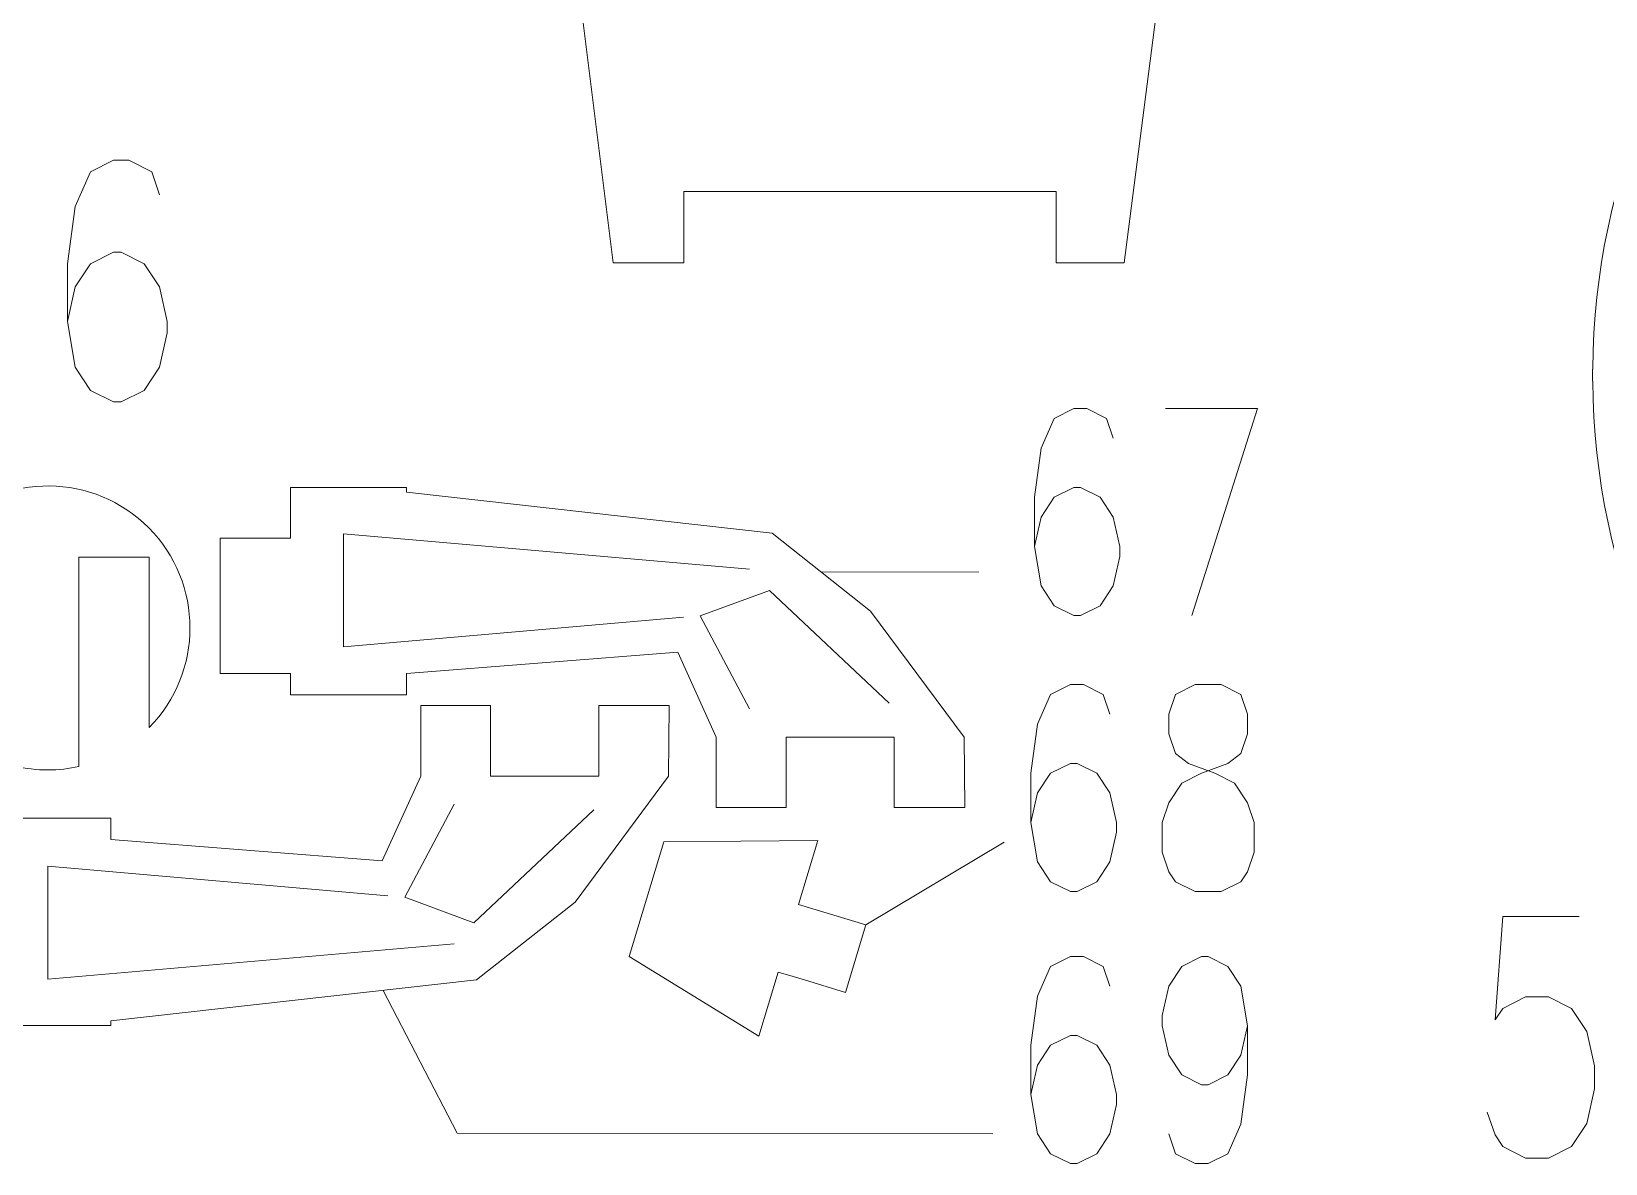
# Model space of a CAD drawing. Header units: inches. Extents: x -6.9 to 6.9, y -5.3 to 5.3.
# Drawn here: x -5.024 to -2.118, y -5.315 to -3.225 of the extents above; entities that cross this region are included whole.
import ezdxf

# ---------------------------------------------------------------- set-up
doc = ezdxf.new("R2010")
doc.units = ezdxf.units.IN
doc.header["$MEASUREMENT"] = 0
doc.layers.add('Layer 1', color=7, linetype='Continuous')

msp = doc.modelspace()

# ---------------------------------------------------------------- linework, layer by layer
at = {"layer": 'Layer 1', "lineweight": 9}
for points, knots in [([(-3.6097, -3.5202), (-3.6097, -3.5202), (-3.8202, -3.5202), (-3.8202, -3.5202), (-3.8202, -3.5202), (-3.8202, -3.5642), (-3.8198, -3.608), (-3.8198, -3.6517), (-3.8198, -3.6517), (-3.8198, -3.6517), (-3.9502, -3.6517), (-3.9502, -3.6517), (-3.9502, -3.6517), (-3.9502, -3.6517), (-4.095, -2.4944), (-4.095, -2.4944), (-4.095, -2.4944), (-4.095, -2.4944), (-4.1942, -2.5069), (-4.1942, -2.5069), (-4.1942, -2.5069), (-4.1942, -2.5069), (-4.2277, -2.4808), (-4.2277, -2.4808), (-4.2277, -2.4808), (-4.2277, -2.4808), (-4.2823, -2.0442), (-4.2823, -2.0442), (-4.2823, -2.0442), (-4.2823, -2.0442), (-4.2563, -2.0107), (-4.2563, -2.0107), (-4.2563, -2.0107), (-4.2563, -2.0107), (-4.1572, -1.9983), (-4.1572, -1.9983), (-4.1572, -1.9983), (-4.1572, -1.9983), (-4.2627, -1.1557), (-4.2627, -1.1557), (-4.2627, -1.1557), (-4.2627, -1.1557), (-4.3619, -1.1681), (-4.3619, -1.1681), (-4.3619, -1.1681), (-4.3619, -1.1681), (-4.3954, -1.1421), (-4.3954, -1.1421), (-4.3954, -1.1421), (-4.3954, -1.1421), (-4.45, -0.7055), (-4.45, -0.7055), (-4.45, -0.7055), (-4.45, -0.7055), (-4.424, -0.672), (-4.424, -0.672), (-4.424, -0.672), (-4.424, -0.672), (-4.3248, -0.6596), (-4.3248, -0.6596), (-4.3248, -0.6596), (-4.3248, -0.6596), (-4.4538, 0.3712), (-4.4538, 0.3712), (-4.4538, 0.3712), (-4.4538, 0.3712), (-4.3464, 0.495), (-4.3464, 0.495), (-4.3464, 0.495), (-4.3464, 0.495), (-4.2196, 0.495), (-4.2196, 0.495)], [0, 0, 0, 0, 0.052632, 0.052632, 0.052632, 0.052632, 0.105263, 0.105263, 0.105263, 0.105263, 0.157895, 0.157895, 0.157895, 0.157895, 0.210526, 0.210526, 0.210526, 0.210526, 0.263158, 0.263158, 0.263158, 0.263158, 0.315789, 0.315789, 0.315789, 0.315789, 0.368421, 0.368421, 0.368421, 0.368421, 0.421053, 0.421053, 0.421053, 0.421053, 0.473684, 0.473684, 0.473684, 0.473684, 0.526316, 0.526316, 0.526316, 0.526316, 0.578947, 0.578947, 0.578947, 0.578947, 0.631579, 0.631579, 0.631579, 0.631579, 0.684211, 0.684211, 0.684211, 0.684211, 0.736842, 0.736842, 0.736842, 0.736842, 0.789474, 0.789474, 0.789474, 0.789474, 0.842105, 0.842105, 0.842105, 0.842105, 0.894737, 0.894737, 0.894737, 0.894737, 1, 1, 1, 1]), ([(-2.7235, 0.495), (-2.7235, 0.495), (-2.5958, 0.495), (-2.5958, 0.495), (-2.5958, 0.495), (-2.5958, 0.495), (-2.4887, 0.3712), (-2.4887, 0.3712), (-2.4887, 0.3712), (-2.4887, 0.3712), (-2.6215, -0.6601), (-2.6215, -0.6601), (-2.6215, -0.6601), (-2.6215, -0.6601), (-2.5266, -0.672), (-2.5266, -0.672), (-2.5266, -0.672), (-2.5266, -0.672), (-2.5006, -0.7055), (-2.5006, -0.7055), (-2.5006, -0.7055), (-2.5006, -0.7055), (-2.5553, -1.1421), (-2.5553, -1.1421), (-2.5553, -1.1421), (-2.5553, -1.1421), (-2.5888, -1.1681), (-2.5888, -1.1681), (-2.5888, -1.1681), (-2.5888, -1.1681), (-2.6853, -1.156), (-2.6853, -1.156), (-2.6853, -1.156), (-2.6853, -1.156), (-2.7938, -1.9983), (-2.7938, -1.9983), (-2.7938, -1.9983), (-2.7938, -1.9983), (-2.6666, -2.0142), (-2.6666, -2.0142), (-2.6666, -2.0142), (-2.6666, -2.0142), (-2.6953, -2.243), (-2.6953, -2.243), (-2.6953, -2.243), (-2.6953, -2.243), (-2.3055, -2.2919), (-2.3055, -2.2919), (-2.3055, -2.2919), (-2.3055, -2.2919), (-2.3055, -2.3649), (-2.3055, -2.3649), (-2.3055, -2.3649), (-2.3055, -2.3649), (-2.1748, -2.3649), (-2.1748, -2.3649), (-2.1748, -2.3649), (-2.1748, -2.3649), (-2.1748, -2.5096), (-2.1748, -2.5096), (-2.1748, -2.5096), (-2.1748, -2.5096), (-2.3055, -2.5096), (-2.3055, -2.5096), (-2.3055, -2.5096), (-2.3055, -2.5096), (-2.7221, -2.4574), (-2.7221, -2.4574), (-2.7221, -2.4574), (-2.7221, -2.4574), (-2.725, -2.4806), (-2.725, -2.4806), (-2.725, -2.4806), (-2.725, -2.4806), (-2.7585, -2.5066), (-2.7585, -2.5066), (-2.7585, -2.5066), (-2.7585, -2.5066), (-2.8576, -2.4942), (-2.8576, -2.4942), (-2.8576, -2.4942), (-2.8576, -2.4942), (-3.0067, -3.6517), (-3.0067, -3.6517), (-3.0067, -3.6517), (-3.0067, -3.6517), (-3.1327, -3.6517), (-3.1327, -3.6517), (-3.1327, -3.6517), (-3.1327, -3.6517), (-3.1327, -3.5202), (-3.1327, -3.5202), (-3.1327, -3.5202), (-3.1327, -3.5202), (-3.3431, -3.5202), (-3.3431, -3.5202)], [0, 0, 0, 0, 0.04, 0.04, 0.04, 0.04, 0.08, 0.08, 0.08, 0.08, 0.12, 0.12, 0.12, 0.12, 0.16, 0.16, 0.16, 0.16, 0.2, 0.2, 0.2, 0.2, 0.24, 0.24, 0.24, 0.24, 0.28, 0.28, 0.28, 0.28, 0.32, 0.32, 0.32, 0.32, 0.36, 0.36, 0.36, 0.36, 0.4, 0.4, 0.4, 0.4, 0.44, 0.44, 0.44, 0.44, 0.48, 0.48, 0.48, 0.48, 0.52, 0.52, 0.52, 0.52, 0.56, 0.56, 0.56, 0.56, 0.6, 0.6, 0.6, 0.6, 0.64, 0.64, 0.64, 0.64, 0.68, 0.68, 0.68, 0.68, 0.72, 0.72, 0.72, 0.72, 0.76, 0.76, 0.76, 0.76, 0.8, 0.8, 0.8, 0.8, 0.84, 0.84, 0.84, 0.84, 0.88, 0.88, 0.88, 0.88, 0.92, 0.92, 0.92, 0.92, 1, 1, 1, 1]), ([(-5.0549, -4.3776), (-5.0549, -4.3776), (-5.0549, -4.5809), (-5.0549, -4.5809), (-5.0549, -4.5809), (-5.0352, -4.5856), (-5.0151, -4.5882), (-4.994, -4.5882), (-4.994, -4.5882), (-4.9743, -4.5882), (-4.9554, -4.5859), (-4.9369, -4.5818), (-4.9369, -4.5818), (-4.9369, -4.5818), (-4.9369, -4.1956), (-4.9369, -4.1956), (-4.9369, -4.1956), (-4.9369, -4.1956), (-4.8069, -4.1956), (-4.8069, -4.1956), (-4.8069, -4.1956), (-4.8069, -4.1956), (-4.8069, -4.5097), (-4.8069, -4.5097), (-4.8069, -4.5097), (-4.7064, -4.4073), (-4.7068, -4.2431), (-4.8078, -4.1413), (-4.8078, -4.1413), (-4.9089, -4.0394), (-5.0731, -4.0377), (-5.1763, -4.1375), (-5.1763, -4.1375), (-5.2794, -4.2373), (-5.2834, -4.4012), (-5.1849, -4.5056), (-5.1849, -4.5056), (-5.1849, -4.5056), (-5.1849, -4.1956), (-5.1849, -4.1956), (-5.1849, -4.1956), (-5.1849, -4.1956), (-5.0549, -4.1956), (-5.0549, -4.1956), (-5.0549, -4.1956), (-5.0549, -4.1956), (-5.0549, -4.3555), (-5.0549, -4.3555)], [0, 0, 0, 0, 0.076923, 0.076923, 0.076923, 0.076923, 0.153846, 0.153846, 0.153846, 0.153846, 0.230769, 0.230769, 0.230769, 0.230769, 0.307692, 0.307692, 0.307692, 0.307692, 0.384615, 0.384615, 0.384615, 0.384615, 0.461538, 0.461538, 0.461538, 0.461538, 0.538462, 0.538462, 0.538462, 0.538462, 0.615385, 0.615385, 0.615385, 0.615385, 0.692308, 0.692308, 0.692308, 0.692308, 0.769231, 0.769231, 0.769231, 0.769231, 0.846154, 0.846154, 0.846154, 0.846154, 1, 1, 1, 1]), ([(-4.6224, -4.4103), (-4.6224, -4.4103), (-4.6763, -4.4103), (-4.6763, -4.4103), (-4.6763, -4.4103), (-4.6763, -4.4103), (-4.6763, -4.1603), (-4.6763, -4.1603), (-4.6763, -4.1603), (-4.6763, -4.1603), (-4.5463, -4.1603), (-4.5463, -4.1603), (-4.5463, -4.1603), (-4.5463, -4.1603), (-4.5463, -4.067), (-4.5463, -4.067), (-4.5463, -4.067), (-4.5463, -4.067), (-4.3321, -4.067), (-4.3321, -4.067), (-4.3321, -4.067), (-4.3321, -4.067), (-4.3321, -4.0752), (-4.3321, -4.0752), (-4.3321, -4.0752), (-4.3321, -4.0752), (-3.657, -4.1509), (-3.657, -4.1509), (-3.657, -4.1509), (-3.657, -4.1509), (-3.4752, -4.2948), (-3.4752, -4.2948), (-3.4752, -4.2948), (-3.4752, -4.2948), (-3.3024, -4.5274), (-3.3024, -4.5274), (-3.3024, -4.5274), (-3.3024, -4.5274), (-3.3013, -4.6577), (-3.3013, -4.6577), (-3.3013, -4.6577), (-3.3013, -4.6577), (-3.4314, -4.6577), (-3.4314, -4.6577), (-3.4314, -4.6577), (-3.4314, -4.6577), (-3.4314, -4.5274), (-3.4314, -4.5274), (-3.4314, -4.5274), (-3.4314, -4.5274), (-3.5201, -4.5274), (-3.5201, -4.5274)], [0, 0, 0, 0, 0.071429, 0.071429, 0.071429, 0.071429, 0.142857, 0.142857, 0.142857, 0.142857, 0.214286, 0.214286, 0.214286, 0.214286, 0.285714, 0.285714, 0.285714, 0.285714, 0.357143, 0.357143, 0.357143, 0.357143, 0.428571, 0.428571, 0.428571, 0.428571, 0.5, 0.5, 0.5, 0.5, 0.571429, 0.571429, 0.571429, 0.571429, 0.642857, 0.642857, 0.642857, 0.642857, 0.714286, 0.714286, 0.714286, 0.714286, 0.785714, 0.785714, 0.785714, 0.785714, 0.857143, 0.857143, 0.857143, 0.857143, 1, 1, 1, 1]), ([(-3.5423, -4.5274), (-3.5423, -4.5274), (-3.631, -4.5274), (-3.631, -4.5274), (-3.631, -4.5274), (-3.631, -4.5274), (-3.631, -4.6577), (-3.631, -4.6577), (-3.631, -4.6577), (-3.631, -4.6577), (-3.7599, -4.6577), (-3.7599, -4.6577), (-3.7599, -4.6577), (-3.7599, -4.6577), (-3.7599, -4.5274), (-3.7599, -4.5274), (-3.7599, -4.5274), (-3.7599, -4.5274), (-3.8311, -4.3709), (-3.8311, -4.3709), (-3.8311, -4.3709), (-3.8311, -4.3709), (-4.3321, -4.4103), (-4.3321, -4.4103), (-4.3321, -4.4103), (-4.3321, -4.4103), (-4.3321, -4.4495), (-4.3321, -4.4495), (-4.3321, -4.4495), (-4.3321, -4.4495), (-4.5463, -4.4495), (-4.5463, -4.4495), (-4.5463, -4.4495), (-4.5463, -4.4495), (-4.5463, -4.4103), (-4.5463, -4.4103), (-4.5463, -4.4103), (-4.5463, -4.4103), (-4.6003, -4.4103), (-4.6003, -4.4103)], [0, 0, 0, 0, 0.090909, 0.090909, 0.090909, 0.090909, 0.181818, 0.181818, 0.181818, 0.181818, 0.272727, 0.272727, 0.272727, 0.272727, 0.363636, 0.363636, 0.363636, 0.363636, 0.454545, 0.454545, 0.454545, 0.454545, 0.545455, 0.545455, 0.545455, 0.545455, 0.636364, 0.636364, 0.636364, 0.636364, 0.727273, 0.727273, 0.727273, 0.727273, 0.818182, 0.818182, 0.818182, 0.818182, 1, 1, 1, 1]), ([(-4.0768, -4.5994), (-4.0768, -4.5994), (-4.1766, -4.5994), (-4.1766, -4.5994), (-4.1766, -4.5994), (-4.1766, -4.5994), (-4.1766, -4.4691), (-4.1766, -4.4691), (-4.1766, -4.4691), (-4.1766, -4.4691), (-4.3055, -4.4691), (-4.3055, -4.4691), (-4.3055, -4.4691), (-4.3055, -4.4691), (-4.3055, -4.5994), (-4.3055, -4.5994), (-4.3055, -4.5994), (-4.3055, -4.5994), (-4.3767, -4.7559), (-4.3767, -4.7559), (-4.3767, -4.7559), (-4.3767, -4.7559), (-4.8777, -4.7165), (-4.8777, -4.7165), (-4.8777, -4.7165), (-4.8777, -4.7165), (-4.8777, -4.6773), (-4.8777, -4.6773), (-4.8777, -4.6773), (-4.8777, -4.6773), (-5.092, -4.6773), (-5.092, -4.6773), (-5.092, -4.6773), (-5.092, -4.6773), (-5.092, -4.7165), (-5.092, -4.7165), (-5.092, -4.7165), (-5.092, -4.7165), (-5.222, -4.7165), (-5.222, -4.7165), (-5.222, -4.7165), (-5.222, -4.7165), (-5.222, -4.9665), (-5.222, -4.9665), (-5.222, -4.9665), (-5.222, -4.9665), (-5.163, -4.9665), (-5.163, -4.9665)], [0, 0, 0, 0, 0.076923, 0.076923, 0.076923, 0.076923, 0.153846, 0.153846, 0.153846, 0.153846, 0.230769, 0.230769, 0.230769, 0.230769, 0.307692, 0.307692, 0.307692, 0.307692, 0.384615, 0.384615, 0.384615, 0.384615, 0.461538, 0.461538, 0.461538, 0.461538, 0.538462, 0.538462, 0.538462, 0.538462, 0.615385, 0.615385, 0.615385, 0.615385, 0.692308, 0.692308, 0.692308, 0.692308, 0.769231, 0.769231, 0.769231, 0.769231, 0.846154, 0.846154, 0.846154, 0.846154, 1, 1, 1, 1]), ([(-5.1409, -4.9665), (-5.1409, -4.9665), (-5.092, -4.9665), (-5.092, -4.9665), (-5.092, -4.9665), (-5.092, -4.9665), (-5.092, -5.0598), (-5.092, -5.0598), (-5.092, -5.0598), (-5.092, -5.0598), (-4.8777, -5.0598), (-4.8777, -5.0598), (-4.8777, -5.0598), (-4.8777, -5.0598), (-4.8777, -5.0516), (-4.8777, -5.0516), (-4.8777, -5.0516), (-4.8777, -5.0516), (-4.2026, -4.9759), (-4.2026, -4.9759), (-4.2026, -4.9759), (-4.2026, -4.9759), (-4.0208, -4.832), (-4.0208, -4.832), (-4.0208, -4.832), (-4.0208, -4.832), (-3.8481, -4.5994), (-3.8481, -4.5994), (-3.8481, -4.5994), (-3.8481, -4.5994), (-3.8469, -4.4691), (-3.8469, -4.4691), (-3.8469, -4.4691), (-3.8469, -4.4691), (-3.977, -4.4691), (-3.977, -4.4691), (-3.977, -4.4691), (-3.977, -4.4691), (-3.977, -4.5994), (-3.977, -4.5994), (-3.977, -4.5994), (-3.977, -4.5994), (-4.0547, -4.5994), (-4.0547, -4.5994)], [0, 0, 0, 0, 0.083333, 0.083333, 0.083333, 0.083333, 0.166667, 0.166667, 0.166667, 0.166667, 0.25, 0.25, 0.25, 0.25, 0.333333, 0.333333, 0.333333, 0.333333, 0.416667, 0.416667, 0.416667, 0.416667, 0.5, 0.5, 0.5, 0.5, 0.583333, 0.583333, 0.583333, 0.583333, 0.666667, 0.666667, 0.666667, 0.666667, 0.75, 0.75, 0.75, 0.75, 0.833333, 0.833333, 0.833333, 0.833333, 1, 1, 1, 1]), ([(-3.5971, -4.9759), (-3.5971, -4.9759), (-3.5213, -4.9988), (-3.5213, -4.9988), (-3.5213, -4.9988), (-3.5213, -4.9988), (-3.4837, -4.8744), (-3.4837, -4.8744), (-3.4837, -4.8744), (-3.4837, -4.8744), (-3.6081, -4.8368), (-3.6081, -4.8368), (-3.6081, -4.8368), (-3.6081, -4.8368), (-3.5723, -4.7183), (-3.5723, -4.7183), (-3.5723, -4.7183), (-3.5723, -4.7183), (-3.8571, -4.7209), (-3.8571, -4.7209), (-3.8571, -4.7209), (-3.8571, -4.7209), (-3.921, -4.9324), (-3.921, -4.9324), (-3.921, -4.9324), (-3.921, -4.9324), (-3.6814, -5.0794), (-3.6814, -5.0794), (-3.6814, -5.0794), (-3.6814, -5.0794), (-3.6457, -4.9612), (-3.6457, -4.9612), (-3.6457, -4.9612), (-3.6457, -4.9612), (-3.6183, -4.9695), (-3.6183, -4.9695)], [0, 0, 0, 0, 0.1, 0.1, 0.1, 0.1, 0.2, 0.2, 0.2, 0.2, 0.3, 0.3, 0.3, 0.3, 0.4, 0.4, 0.4, 0.4, 0.5, 0.5, 0.5, 0.5, 0.6, 0.6, 0.6, 0.6, 0.7, 0.7, 0.7, 0.7, 0.8, 0.8, 0.8, 0.8, 1, 1, 1, 1])]:
    msp.add_open_spline(points, degree=3, knots=knots, dxfattribs=at)
for points in [[(-0.8341, -2.5514), (-1.5527, -2.5514), (-2.1358, -3.1309), (-2.1417, -3.8481)], [(-3.3653, -3.5202), (-3.3653, -3.5202), (-3.5876, -3.5202), (-3.5876, -3.5202)], [(-2.1417, -3.8702), (-2.1358, -4.5874), (-1.5527, -5.1669), (-0.8341, -5.1669)]]:
    msp.add_open_spline(points, degree=3, dxfattribs=at)
at = {"layer": 'Layer 1', "color": 1, "lineweight": 9}
for points, knots in [([(-4.7881, -3.5261), (-4.7881, -3.5261), (-4.8021, -3.4841), (-4.8021, -3.4841), (-4.8021, -3.4841), (-4.8021, -3.4841), (-4.8445, -3.4624), (-4.8445, -3.4624), (-4.8445, -3.4624), (-4.8445, -3.4624), (-4.8729, -3.4624), (-4.8729, -3.4624), (-4.8729, -3.4624), (-4.8729, -3.4624), (-4.9153, -3.4841), (-4.9153, -3.4841), (-4.9153, -3.4841), (-4.9153, -3.4841), (-4.9438, -3.5478), (-4.9438, -3.5478), (-4.9438, -3.5478), (-4.9438, -3.5478), (-4.9578, -3.6536), (-4.9578, -3.6536), (-4.9578, -3.6536), (-4.9578, -3.6536), (-4.9578, -3.76), (-4.9578, -3.76), (-4.9578, -3.76), (-4.9578, -3.76), (-4.9438, -3.8447), (-4.9438, -3.8447), (-4.9438, -3.8447), (-4.9438, -3.8447), (-4.9153, -3.8874), (-4.9153, -3.8874), (-4.9153, -3.8874), (-4.9153, -3.8874), (-4.8729, -3.9085), (-4.8729, -3.9085), (-4.8729, -3.9085), (-4.8729, -3.9085), (-4.8589, -3.9085), (-4.8589, -3.9085), (-4.8589, -3.9085), (-4.8589, -3.9085), (-4.8165, -3.8874), (-4.8165, -3.8874), (-4.8165, -3.8874), (-4.8165, -3.8874), (-4.7881, -3.8447), (-4.7881, -3.8447), (-4.7881, -3.8447), (-4.7881, -3.8447), (-4.7741, -3.781), (-4.7741, -3.781), (-4.7741, -3.781), (-4.7741, -3.781), (-4.7741, -3.76), (-4.7741, -3.76), (-4.7741, -3.76), (-4.7741, -3.76), (-4.7881, -3.6963), (-4.7881, -3.6963), (-4.7881, -3.6963), (-4.7881, -3.6963), (-4.8165, -3.6536), (-4.8165, -3.6536), (-4.8165, -3.6536), (-4.8165, -3.6536), (-4.8589, -3.6325), (-4.8589, -3.6325), (-4.8589, -3.6325), (-4.8589, -3.6325), (-4.8729, -3.6325), (-4.8729, -3.6325), (-4.8729, -3.6325), (-4.8729, -3.6325), (-4.9153, -3.6536), (-4.9153, -3.6536), (-4.9153, -3.6536), (-4.9153, -3.6536), (-4.9438, -3.6963), (-4.9438, -3.6963), (-4.9438, -3.6963), (-4.9438, -3.6963), (-4.9578, -3.76), (-4.9578, -3.76)], [0, 0, 0, 0, 0.043478, 0.043478, 0.043478, 0.043478, 0.086957, 0.086957, 0.086957, 0.086957, 0.130435, 0.130435, 0.130435, 0.130435, 0.173913, 0.173913, 0.173913, 0.173913, 0.217391, 0.217391, 0.217391, 0.217391, 0.26087, 0.26087, 0.26087, 0.26087, 0.304348, 0.304348, 0.304348, 0.304348, 0.347826, 0.347826, 0.347826, 0.347826, 0.391304, 0.391304, 0.391304, 0.391304, 0.434783, 0.434783, 0.434783, 0.434783, 0.478261, 0.478261, 0.478261, 0.478261, 0.521739, 0.521739, 0.521739, 0.521739, 0.565217, 0.565217, 0.565217, 0.565217, 0.608696, 0.608696, 0.608696, 0.608696, 0.652174, 0.652174, 0.652174, 0.652174, 0.695652, 0.695652, 0.695652, 0.695652, 0.73913, 0.73913, 0.73913, 0.73913, 0.782609, 0.782609, 0.782609, 0.782609, 0.826087, 0.826087, 0.826087, 0.826087, 0.869565, 0.869565, 0.869565, 0.869565, 0.913043, 0.913043, 0.913043, 0.913043, 1, 1, 1, 1]), ([(-3.0273, -3.9754), (-3.0273, -3.9754), (-3.0393, -3.9394), (-3.0393, -3.9394), (-3.0393, -3.9394), (-3.0393, -3.9394), (-3.0756, -3.9208), (-3.0756, -3.9208), (-3.0756, -3.9208), (-3.0756, -3.9208), (-3.1, -3.9208), (-3.1, -3.9208), (-3.1, -3.9208), (-3.1, -3.9208), (-3.1363, -3.9394), (-3.1363, -3.9394), (-3.1363, -3.9394), (-3.1363, -3.9394), (-3.1603, -3.994), (-3.1603, -3.994), (-3.1603, -3.994), (-3.1603, -3.994), (-3.1726, -4.0846), (-3.1726, -4.0846), (-3.1726, -4.0846), (-3.1726, -4.0846), (-3.1726, -4.1758), (-3.1726, -4.1758), (-3.1726, -4.1758), (-3.1726, -4.1758), (-3.1603, -4.2484), (-3.1603, -4.2484), (-3.1603, -4.2484), (-3.1603, -4.2484), (-3.1363, -4.285), (-3.1363, -4.285), (-3.1363, -4.285), (-3.1363, -4.285), (-3.1, -4.303), (-3.1, -4.303), (-3.1, -4.303), (-3.1, -4.303), (-3.0876, -4.303), (-3.0876, -4.303), (-3.0876, -4.303), (-3.0876, -4.303), (-3.0513, -4.285), (-3.0513, -4.285), (-3.0513, -4.285), (-3.0513, -4.285), (-3.0273, -4.2484), (-3.0273, -4.2484), (-3.0273, -4.2484), (-3.0273, -4.2484), (-3.0149, -4.1938), (-3.0149, -4.1938), (-3.0149, -4.1938), (-3.0149, -4.1938), (-3.0149, -4.1758), (-3.0149, -4.1758), (-3.0149, -4.1758), (-3.0149, -4.1758), (-3.0273, -4.1212), (-3.0273, -4.1212), (-3.0273, -4.1212), (-3.0273, -4.1212), (-3.0513, -4.0846), (-3.0513, -4.0846), (-3.0513, -4.0846), (-3.0513, -4.0846), (-3.0876, -4.0666), (-3.0876, -4.0666), (-3.0876, -4.0666), (-3.0876, -4.0666), (-3.1, -4.0666), (-3.1, -4.0666), (-3.1, -4.0666), (-3.1, -4.0666), (-3.1363, -4.0846), (-3.1363, -4.0846), (-3.1363, -4.0846), (-3.1363, -4.0846), (-3.1603, -4.1212), (-3.1603, -4.1212), (-3.1603, -4.1212), (-3.1603, -4.1212), (-3.1726, -4.1758), (-3.1726, -4.1758)], [0, 0, 0, 0, 0.043478, 0.043478, 0.043478, 0.043478, 0.086957, 0.086957, 0.086957, 0.086957, 0.130435, 0.130435, 0.130435, 0.130435, 0.173913, 0.173913, 0.173913, 0.173913, 0.217391, 0.217391, 0.217391, 0.217391, 0.26087, 0.26087, 0.26087, 0.26087, 0.304348, 0.304348, 0.304348, 0.304348, 0.347826, 0.347826, 0.347826, 0.347826, 0.391304, 0.391304, 0.391304, 0.391304, 0.434783, 0.434783, 0.434783, 0.434783, 0.478261, 0.478261, 0.478261, 0.478261, 0.521739, 0.521739, 0.521739, 0.521739, 0.565217, 0.565217, 0.565217, 0.565217, 0.608696, 0.608696, 0.608696, 0.608696, 0.652174, 0.652174, 0.652174, 0.652174, 0.695652, 0.695652, 0.695652, 0.695652, 0.73913, 0.73913, 0.73913, 0.73913, 0.782609, 0.782609, 0.782609, 0.782609, 0.826087, 0.826087, 0.826087, 0.826087, 0.869565, 0.869565, 0.869565, 0.869565, 0.913043, 0.913043, 0.913043, 0.913043, 1, 1, 1, 1]), ([(-2.9303, -3.9208), (-2.9303, -3.9208), (-2.7606, -3.9208), (-2.7606, -3.9208), (-2.7606, -3.9208), (-2.7606, -3.9208), (-2.8819, -4.303), (-2.8819, -4.303)], [0, 0, 0, 0, 0.333333, 0.333333, 0.333333, 0.333333, 1, 1, 1, 1]), ([(-3.0336, -4.4849), (-3.0336, -4.4849), (-3.0455, -4.4489), (-3.0455, -4.4489), (-3.0455, -4.4489), (-3.0455, -4.4489), (-3.0819, -4.4304), (-3.0819, -4.4304), (-3.0819, -4.4304), (-3.0819, -4.4304), (-3.1062, -4.4304), (-3.1062, -4.4304), (-3.1062, -4.4304), (-3.1062, -4.4304), (-3.1426, -4.4489), (-3.1426, -4.4489), (-3.1426, -4.4489), (-3.1426, -4.4489), (-3.1666, -4.5035), (-3.1666, -4.5035), (-3.1666, -4.5035), (-3.1666, -4.5035), (-3.1789, -4.5941), (-3.1789, -4.5941), (-3.1789, -4.5941), (-3.1789, -4.5941), (-3.1789, -4.6853), (-3.1789, -4.6853), (-3.1789, -4.6853), (-3.1789, -4.6853), (-3.1666, -4.7579), (-3.1666, -4.7579), (-3.1666, -4.7579), (-3.1666, -4.7579), (-3.1426, -4.7945), (-3.1426, -4.7945), (-3.1426, -4.7945), (-3.1426, -4.7945), (-3.1062, -4.8125), (-3.1062, -4.8125), (-3.1062, -4.8125), (-3.1062, -4.8125), (-3.0939, -4.8125), (-3.0939, -4.8125), (-3.0939, -4.8125), (-3.0939, -4.8125), (-3.0575, -4.7945), (-3.0575, -4.7945), (-3.0575, -4.7945), (-3.0575, -4.7945), (-3.0336, -4.7579), (-3.0336, -4.7579), (-3.0336, -4.7579), (-3.0336, -4.7579), (-3.0212, -4.7033), (-3.0212, -4.7033), (-3.0212, -4.7033), (-3.0212, -4.7033), (-3.0212, -4.6853), (-3.0212, -4.6853), (-3.0212, -4.6853), (-3.0212, -4.6853), (-3.0336, -4.6307), (-3.0336, -4.6307), (-3.0336, -4.6307), (-3.0336, -4.6307), (-3.0575, -4.5941), (-3.0575, -4.5941), (-3.0575, -4.5941), (-3.0575, -4.5941), (-3.0939, -4.5761), (-3.0939, -4.5761), (-3.0939, -4.5761), (-3.0939, -4.5761), (-3.1062, -4.5761), (-3.1062, -4.5761), (-3.1062, -4.5761), (-3.1062, -4.5761), (-3.1426, -4.5941), (-3.1426, -4.5941), (-3.1426, -4.5941), (-3.1426, -4.5941), (-3.1666, -4.6307), (-3.1666, -4.6307), (-3.1666, -4.6307), (-3.1666, -4.6307), (-3.1789, -4.6853), (-3.1789, -4.6853)], [0, 0, 0, 0, 0.043478, 0.043478, 0.043478, 0.043478, 0.086957, 0.086957, 0.086957, 0.086957, 0.130435, 0.130435, 0.130435, 0.130435, 0.173913, 0.173913, 0.173913, 0.173913, 0.217391, 0.217391, 0.217391, 0.217391, 0.26087, 0.26087, 0.26087, 0.26087, 0.304348, 0.304348, 0.304348, 0.304348, 0.347826, 0.347826, 0.347826, 0.347826, 0.391304, 0.391304, 0.391304, 0.391304, 0.434783, 0.434783, 0.434783, 0.434783, 0.478261, 0.478261, 0.478261, 0.478261, 0.521739, 0.521739, 0.521739, 0.521739, 0.565217, 0.565217, 0.565217, 0.565217, 0.608696, 0.608696, 0.608696, 0.608696, 0.652174, 0.652174, 0.652174, 0.652174, 0.695652, 0.695652, 0.695652, 0.695652, 0.73913, 0.73913, 0.73913, 0.73913, 0.782609, 0.782609, 0.782609, 0.782609, 0.826087, 0.826087, 0.826087, 0.826087, 0.869565, 0.869565, 0.869565, 0.869565, 0.913043, 0.913043, 0.913043, 0.913043, 1, 1, 1, 1]), ([(-2.8758, -4.4304), (-2.8758, -4.4304), (-2.9122, -4.4489), (-2.9122, -4.4489), (-2.9122, -4.4489), (-2.9122, -4.4489), (-2.9245, -4.4849), (-2.9245, -4.4849), (-2.9245, -4.4849), (-2.9245, -4.4849), (-2.9245, -4.5215), (-2.9245, -4.5215), (-2.9245, -4.5215), (-2.9245, -4.5215), (-2.9122, -4.5581), (-2.9122, -4.5581), (-2.9122, -4.5581), (-2.9122, -4.5581), (-2.8882, -4.5761), (-2.8882, -4.5761), (-2.8882, -4.5761), (-2.8882, -4.5761), (-2.8395, -4.5941), (-2.8395, -4.5941), (-2.8395, -4.5941), (-2.8395, -4.5941), (-2.8032, -4.6127), (-2.8032, -4.6127), (-2.8032, -4.6127), (-2.8032, -4.6127), (-2.7792, -4.6487), (-2.7792, -4.6487), (-2.7792, -4.6487), (-2.7792, -4.6487), (-2.7668, -4.6853), (-2.7668, -4.6853), (-2.7668, -4.6853), (-2.7668, -4.6853), (-2.7668, -4.7399), (-2.7668, -4.7399), (-2.7668, -4.7399), (-2.7668, -4.7399), (-2.7792, -4.7765), (-2.7792, -4.7765), (-2.7792, -4.7765), (-2.7792, -4.7765), (-2.7912, -4.7945), (-2.7912, -4.7945), (-2.7912, -4.7945), (-2.7912, -4.7945), (-2.8275, -4.8125), (-2.8275, -4.8125), (-2.8275, -4.8125), (-2.8275, -4.8125), (-2.8758, -4.8125), (-2.8758, -4.8125), (-2.8758, -4.8125), (-2.8758, -4.8125), (-2.9122, -4.7945), (-2.9122, -4.7945), (-2.9122, -4.7945), (-2.9122, -4.7945), (-2.9245, -4.7765), (-2.9245, -4.7765), (-2.9245, -4.7765), (-2.9245, -4.7765), (-2.9365, -4.7399), (-2.9365, -4.7399), (-2.9365, -4.7399), (-2.9365, -4.7399), (-2.9365, -4.6853), (-2.9365, -4.6853), (-2.9365, -4.6853), (-2.9365, -4.6853), (-2.9245, -4.6487), (-2.9245, -4.6487), (-2.9245, -4.6487), (-2.9245, -4.6487), (-2.9002, -4.6127), (-2.9002, -4.6127), (-2.9002, -4.6127), (-2.9002, -4.6127), (-2.8639, -4.5941), (-2.8639, -4.5941), (-2.8639, -4.5941), (-2.8639, -4.5941), (-2.8155, -4.5761), (-2.8155, -4.5761), (-2.8155, -4.5761), (-2.8155, -4.5761), (-2.7912, -4.5581), (-2.7912, -4.5581), (-2.7912, -4.5581), (-2.7912, -4.5581), (-2.7792, -4.5215), (-2.7792, -4.5215), (-2.7792, -4.5215), (-2.7792, -4.5215), (-2.7792, -4.4849), (-2.7792, -4.4849), (-2.7792, -4.4849), (-2.7792, -4.4849), (-2.7912, -4.4489), (-2.7912, -4.4489), (-2.7912, -4.4489), (-2.7912, -4.4489), (-2.8275, -4.4304), (-2.8275, -4.4304), (-2.8275, -4.4304), (-2.8275, -4.4304), (-2.8758, -4.4304), (-2.8758, -4.4304)], [0, 0, 0, 0, 0.034483, 0.034483, 0.034483, 0.034483, 0.068966, 0.068966, 0.068966, 0.068966, 0.103448, 0.103448, 0.103448, 0.103448, 0.137931, 0.137931, 0.137931, 0.137931, 0.172414, 0.172414, 0.172414, 0.172414, 0.206897, 0.206897, 0.206897, 0.206897, 0.241379, 0.241379, 0.241379, 0.241379, 0.275862, 0.275862, 0.275862, 0.275862, 0.310345, 0.310345, 0.310345, 0.310345, 0.344828, 0.344828, 0.344828, 0.344828, 0.37931, 0.37931, 0.37931, 0.37931, 0.413793, 0.413793, 0.413793, 0.413793, 0.448276, 0.448276, 0.448276, 0.448276, 0.482759, 0.482759, 0.482759, 0.482759, 0.517241, 0.517241, 0.517241, 0.517241, 0.551724, 0.551724, 0.551724, 0.551724, 0.586207, 0.586207, 0.586207, 0.586207, 0.62069, 0.62069, 0.62069, 0.62069, 0.655172, 0.655172, 0.655172, 0.655172, 0.689655, 0.689655, 0.689655, 0.689655, 0.724138, 0.724138, 0.724138, 0.724138, 0.758621, 0.758621, 0.758621, 0.758621, 0.793103, 0.793103, 0.793103, 0.793103, 0.827586, 0.827586, 0.827586, 0.827586, 0.862069, 0.862069, 0.862069, 0.862069, 0.896552, 0.896552, 0.896552, 0.896552, 0.931034, 0.931034, 0.931034, 0.931034, 1, 1, 1, 1]), ([(-2.1667, -4.8586), (-2.1667, -4.8586), (-2.3079, -4.8586), (-2.3079, -4.8586), (-2.3079, -4.8586), (-2.3079, -4.8586), (-2.3219, -5.0497), (-2.3219, -5.0497), (-2.3219, -5.0497), (-2.3219, -5.0497), (-2.3079, -5.0287), (-2.3079, -5.0287), (-2.3079, -5.0287), (-2.3079, -5.0287), (-2.2655, -5.007), (-2.2655, -5.007), (-2.2655, -5.007), (-2.2655, -5.007), (-2.2231, -5.007), (-2.2231, -5.007), (-2.2231, -5.007), (-2.2231, -5.007), (-2.1807, -5.0287), (-2.1807, -5.0287), (-2.1807, -5.0287), (-2.1807, -5.0287), (-2.1523, -5.0708), (-2.1523, -5.0708), (-2.1523, -5.0708), (-2.1523, -5.0708), (-2.1383, -5.1345), (-2.1383, -5.1345), (-2.1383, -5.1345), (-2.1383, -5.1345), (-2.1383, -5.1772), (-2.1383, -5.1772), (-2.1383, -5.1772), (-2.1383, -5.1772), (-2.1523, -5.2409), (-2.1523, -5.2409), (-2.1523, -5.2409), (-2.1523, -5.2409), (-2.1807, -5.2836), (-2.1807, -5.2836), (-2.1807, -5.2836), (-2.1807, -5.2836), (-2.2231, -5.3046), (-2.2231, -5.3046), (-2.2231, -5.3046), (-2.2231, -5.3046), (-2.2655, -5.3046), (-2.2655, -5.3046), (-2.2655, -5.3046), (-2.2655, -5.3046), (-2.3079, -5.2836), (-2.3079, -5.2836), (-2.3079, -5.2836), (-2.3079, -5.2836), (-2.3219, -5.2619), (-2.3219, -5.2619), (-2.3219, -5.2619), (-2.3219, -5.2619), (-2.3363, -5.2199), (-2.3363, -5.2199)], [0, 0, 0, 0, 0.058824, 0.058824, 0.058824, 0.058824, 0.117647, 0.117647, 0.117647, 0.117647, 0.176471, 0.176471, 0.176471, 0.176471, 0.235294, 0.235294, 0.235294, 0.235294, 0.294118, 0.294118, 0.294118, 0.294118, 0.352941, 0.352941, 0.352941, 0.352941, 0.411765, 0.411765, 0.411765, 0.411765, 0.470588, 0.470588, 0.470588, 0.470588, 0.529412, 0.529412, 0.529412, 0.529412, 0.588235, 0.588235, 0.588235, 0.588235, 0.647059, 0.647059, 0.647059, 0.647059, 0.705882, 0.705882, 0.705882, 0.705882, 0.764706, 0.764706, 0.764706, 0.764706, 0.823529, 0.823529, 0.823529, 0.823529, 0.882353, 0.882353, 0.882353, 0.882353, 1, 1, 1, 1]), ([(-3.0336, -4.9872), (-3.0336, -4.9872), (-3.0455, -4.9512), (-3.0455, -4.9512), (-3.0455, -4.9512), (-3.0455, -4.9512), (-3.0819, -4.9326), (-3.0819, -4.9326), (-3.0819, -4.9326), (-3.0819, -4.9326), (-3.1062, -4.9326), (-3.1062, -4.9326), (-3.1062, -4.9326), (-3.1062, -4.9326), (-3.1426, -4.9512), (-3.1426, -4.9512), (-3.1426, -4.9512), (-3.1426, -4.9512), (-3.1666, -5.0058), (-3.1666, -5.0058), (-3.1666, -5.0058), (-3.1666, -5.0058), (-3.1789, -5.0964), (-3.1789, -5.0964), (-3.1789, -5.0964), (-3.1789, -5.0964), (-3.1789, -5.1876), (-3.1789, -5.1876), (-3.1789, -5.1876), (-3.1789, -5.1876), (-3.1666, -5.2602), (-3.1666, -5.2602), (-3.1666, -5.2602), (-3.1666, -5.2602), (-3.1426, -5.2968), (-3.1426, -5.2968), (-3.1426, -5.2968), (-3.1426, -5.2968), (-3.1062, -5.3148), (-3.1062, -5.3148), (-3.1062, -5.3148), (-3.1062, -5.3148), (-3.0939, -5.3148), (-3.0939, -5.3148), (-3.0939, -5.3148), (-3.0939, -5.3148), (-3.0575, -5.2968), (-3.0575, -5.2968), (-3.0575, -5.2968), (-3.0575, -5.2968), (-3.0336, -5.2602), (-3.0336, -5.2602), (-3.0336, -5.2602), (-3.0336, -5.2602), (-3.0212, -5.2056), (-3.0212, -5.2056), (-3.0212, -5.2056), (-3.0212, -5.2056), (-3.0212, -5.1876), (-3.0212, -5.1876), (-3.0212, -5.1876), (-3.0212, -5.1876), (-3.0336, -5.133), (-3.0336, -5.133), (-3.0336, -5.133), (-3.0336, -5.133), (-3.0575, -5.0964), (-3.0575, -5.0964), (-3.0575, -5.0964), (-3.0575, -5.0964), (-3.0939, -5.0784), (-3.0939, -5.0784), (-3.0939, -5.0784), (-3.0939, -5.0784), (-3.1062, -5.0784), (-3.1062, -5.0784), (-3.1062, -5.0784), (-3.1062, -5.0784), (-3.1426, -5.0964), (-3.1426, -5.0964), (-3.1426, -5.0964), (-3.1426, -5.0964), (-3.1666, -5.133), (-3.1666, -5.133), (-3.1666, -5.133), (-3.1666, -5.133), (-3.1789, -5.1876), (-3.1789, -5.1876)], [0, 0, 0, 0, 0.043478, 0.043478, 0.043478, 0.043478, 0.086957, 0.086957, 0.086957, 0.086957, 0.130435, 0.130435, 0.130435, 0.130435, 0.173913, 0.173913, 0.173913, 0.173913, 0.217391, 0.217391, 0.217391, 0.217391, 0.26087, 0.26087, 0.26087, 0.26087, 0.304348, 0.304348, 0.304348, 0.304348, 0.347826, 0.347826, 0.347826, 0.347826, 0.391304, 0.391304, 0.391304, 0.391304, 0.434783, 0.434783, 0.434783, 0.434783, 0.478261, 0.478261, 0.478261, 0.478261, 0.521739, 0.521739, 0.521739, 0.521739, 0.565217, 0.565217, 0.565217, 0.565217, 0.608696, 0.608696, 0.608696, 0.608696, 0.652174, 0.652174, 0.652174, 0.652174, 0.695652, 0.695652, 0.695652, 0.695652, 0.73913, 0.73913, 0.73913, 0.73913, 0.782609, 0.782609, 0.782609, 0.782609, 0.826087, 0.826087, 0.826087, 0.826087, 0.869565, 0.869565, 0.869565, 0.869565, 0.913043, 0.913043, 0.913043, 0.913043, 1, 1, 1, 1]), ([(-2.7792, -5.0604), (-2.7792, -5.0604), (-2.7912, -5.115), (-2.7912, -5.115), (-2.7912, -5.115), (-2.7912, -5.115), (-2.8155, -5.151), (-2.8155, -5.151), (-2.8155, -5.151), (-2.8155, -5.151), (-2.8519, -5.1696), (-2.8519, -5.1696), (-2.8519, -5.1696), (-2.8519, -5.1696), (-2.8639, -5.1696), (-2.8639, -5.1696), (-2.8639, -5.1696), (-2.8639, -5.1696), (-2.9002, -5.151), (-2.9002, -5.151), (-2.9002, -5.151), (-2.9002, -5.151), (-2.9245, -5.115), (-2.9245, -5.115), (-2.9245, -5.115), (-2.9245, -5.115), (-2.9365, -5.0604), (-2.9365, -5.0604), (-2.9365, -5.0604), (-2.9365, -5.0604), (-2.9365, -5.0418), (-2.9365, -5.0418), (-2.9365, -5.0418), (-2.9365, -5.0418), (-2.9245, -4.9872), (-2.9245, -4.9872), (-2.9245, -4.9872), (-2.9245, -4.9872), (-2.9002, -4.9512), (-2.9002, -4.9512), (-2.9002, -4.9512), (-2.9002, -4.9512), (-2.8639, -4.9326), (-2.8639, -4.9326), (-2.8639, -4.9326), (-2.8639, -4.9326), (-2.8519, -4.9326), (-2.8519, -4.9326), (-2.8519, -4.9326), (-2.8519, -4.9326), (-2.8155, -4.9512), (-2.8155, -4.9512), (-2.8155, -4.9512), (-2.8155, -4.9512), (-2.7912, -4.9872), (-2.7912, -4.9872), (-2.7912, -4.9872), (-2.7912, -4.9872), (-2.7792, -5.0604), (-2.7792, -5.0604), (-2.7792, -5.0604), (-2.7792, -5.0604), (-2.7792, -5.151), (-2.7792, -5.151), (-2.7792, -5.151), (-2.7792, -5.151), (-2.7912, -5.2422), (-2.7912, -5.2422), (-2.7912, -5.2422), (-2.7912, -5.2422), (-2.8155, -5.2968), (-2.8155, -5.2968), (-2.8155, -5.2968), (-2.8155, -5.2968), (-2.8519, -5.3148), (-2.8519, -5.3148), (-2.8519, -5.3148), (-2.8519, -5.3148), (-2.8758, -5.3148), (-2.8758, -5.3148), (-2.8758, -5.3148), (-2.8758, -5.3148), (-2.9122, -5.2968), (-2.9122, -5.2968), (-2.9122, -5.2968), (-2.9122, -5.2968), (-2.9245, -5.2602), (-2.9245, -5.2602)], [0, 0, 0, 0, 0.043478, 0.043478, 0.043478, 0.043478, 0.086957, 0.086957, 0.086957, 0.086957, 0.130435, 0.130435, 0.130435, 0.130435, 0.173913, 0.173913, 0.173913, 0.173913, 0.217391, 0.217391, 0.217391, 0.217391, 0.26087, 0.26087, 0.26087, 0.26087, 0.304348, 0.304348, 0.304348, 0.304348, 0.347826, 0.347826, 0.347826, 0.347826, 0.391304, 0.391304, 0.391304, 0.391304, 0.434783, 0.434783, 0.434783, 0.434783, 0.478261, 0.478261, 0.478261, 0.478261, 0.521739, 0.521739, 0.521739, 0.521739, 0.565217, 0.565217, 0.565217, 0.565217, 0.608696, 0.608696, 0.608696, 0.608696, 0.652174, 0.652174, 0.652174, 0.652174, 0.695652, 0.695652, 0.695652, 0.695652, 0.73913, 0.73913, 0.73913, 0.73913, 0.782609, 0.782609, 0.782609, 0.782609, 0.826087, 0.826087, 0.826087, 0.826087, 0.869565, 0.869565, 0.869565, 0.869565, 0.913043, 0.913043, 0.913043, 0.913043, 1, 1, 1, 1])]:
    msp.add_open_spline(points, degree=3, knots=knots, dxfattribs=at)
for points in [[(-3.6097, -3.5202), (-3.6097, -3.5202), (-3.5876, -3.5202), (-3.5876, -3.5202)], [(-3.3653, -3.5202), (-3.3653, -3.5202), (-3.3431, -3.5202), (-3.3431, -3.5202)], [(-2.1419, -3.8702), (-2.1419, -3.8702), (-2.1419, -3.8481), (-2.1419, -3.8481)], [(-3.7895, -4.3035), (-3.7895, -4.3035), (-3.6619, -4.2566), (-3.6619, -4.2566)], [(-3.4406, -4.4649), (-3.4406, -4.4649), (-3.6619, -4.2566), (-3.6619, -4.2566)], [(-3.6984, -4.4754), (-3.6984, -4.4754), (-3.7895, -4.3035), (-3.7895, -4.3035)], [(-4.6224, -4.4103), (-4.6224, -4.4103), (-4.6003, -4.4103), (-4.6003, -4.4103)], [(-3.5423, -4.5274), (-3.5423, -4.5274), (-3.5201, -4.5274), (-3.5201, -4.5274)], [(-4.0768, -4.5994), (-4.0768, -4.5994), (-4.0547, -4.5994), (-4.0547, -4.5994)], [(-4.244, -4.6514), (-4.244, -4.6514), (-4.3352, -4.8233), (-4.3352, -4.8233)], [(-3.9862, -4.6618), (-3.9862, -4.6618), (-4.2076, -4.8702), (-4.2076, -4.8702)], [(-4.3352, -4.8233), (-4.3352, -4.8233), (-4.2076, -4.8702), (-4.2076, -4.8702)], [(-3.6183, -4.9695), (-3.6183, -4.9695), (-3.5971, -4.9759), (-3.5971, -4.9759)]]:
    msp.add_open_spline(points, degree=3, dxfattribs=at)
at = {"layer": 'Layer 1', "color": 5, "lineweight": 9}
for points in [[(-4.4484, -4.3608), (-4.4484, -4.3608), (-4.4484, -4.1524), (-4.4484, -4.1524), (-4.4484, -4.1524), (-4.4484, -4.1524), (-3.6984, -4.2176), (-3.6984, -4.2176)], [(-4.994, -4.766), (-4.994, -4.766), (-4.994, -4.9743), (-4.994, -4.9743), (-4.994, -4.9743), (-4.994, -4.9743), (-4.244, -4.9092), (-4.244, -4.9092)], [(-3.2494, -5.2602), (-3.2494, -5.2602), (-4.2386, -5.2589), (-4.2386, -5.2589), (-4.2386, -5.2589), (-4.2386, -5.2589), (-4.3748, -4.9952), (-4.3748, -4.9952)]]:
    msp.add_open_spline(points, degree=3, knots=[0, 0, 0, 0, 0.333333, 0.333333, 0.333333, 0.333333, 1, 1, 1, 1], dxfattribs=at)
for points in [[(-3.2755, -4.2224), (-3.2755, -4.2224), (-3.5661, -4.2229), (-3.5661, -4.2229)], [(-4.4484, -4.3608), (-4.4484, -4.3608), (-3.8208, -4.3061), (-3.8208, -4.3061)], [(-3.2286, -4.7216), (-3.2286, -4.7216), (-3.4837, -4.8744), (-3.4837, -4.8744)], [(-4.994, -4.766), (-4.994, -4.766), (-4.3664, -4.8207), (-4.3664, -4.8207)]]:
    msp.add_open_spline(points, degree=3, dxfattribs=at)

doc.saveas('drawing.dxf')
